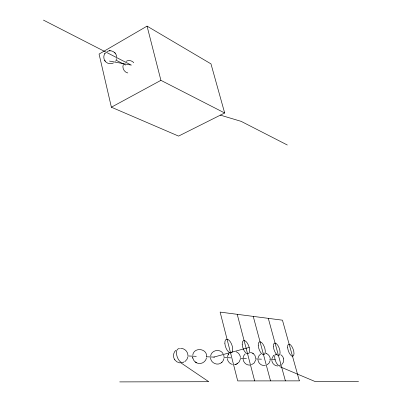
<?xml version="1.0" encoding="UTF-8"?>
<svg xmlns="http://www.w3.org/2000/svg" width="402" height="402" viewBox="0 0 402 402"><rect width="100%" height="100%" fill="white"/><g stroke="black" fill="none" stroke-linecap="round" stroke-linejoin="round"><path stroke-width="0.6" d="M243.094 358.021L243.662 355.901L245.17 353.845M255.717 359.845L254.255 362.931L251.35 364.82M257.994 358.147L259.074 355.574L260.777 353.981M270.189 360.453L269.114 363.031L267.199 364.755M271.878 358.78L273.37 355.745M223.964 358.509L223.175 360.689L221.809 362.378M227.416 356.75L228.271 354.499M240.336 359.197L239.175 361.936L237.125 363.765M192.744 355.222C193.729 346.876 207.201 348.187 206.608 356.554M206.497 357.775C205.869 362.313 200.236 365.086 196.302 362.694M210.648 355.981C211.372 349.941 220.391 348.368 223.125 353.79M185.01 361.534L186.98 359.318L187.845 356.931M104.801 53.687C103.425 55.813 103.49 58.752 104.937 60.828M116.57 58.571L116.133 59.958M123.258 64.672C121.967 68.079 124.233 72.254 127.821 72.978M228.477 354.177L228.929 353.569M228.18 354.639L228.582 354.016M105.017 53.371L105.374 52.908M104.771 53.737L105.073 53.285M115.404 61.22L115.675 60.823M175.749 350.338C173.182 352.74 172.739 357.016 174.81 359.865M273.606 355.504L273.244 355.876M281.882 364.453L283.455 362.117L283.722 358.87M210.558 357.755C210.673 363.016 217.643 366.147 221.567 362.579M221.361 362.76L221.999 362.212M147.057 26.13L99.073 54.074L111.384 107.208L178.573 136.087L224.668 112.987L210.975 63.873L147.057 26.13L160.911 80.34L224.668 112.987M235.813 364.333L236.873 363.9M111.384 107.208L160.911 80.34M236.622 364.036L237.361 363.634M106.997 51.572C110.952 49.114 116.55 52.335 116.665 56.918M113.485 62.928C110.53 64.692 106.379 63.491 104.716 60.501M126.017 61.345C128.504 59.873 131.946 60.491 133.791 62.707M234.401 364.599L235.562 364.398M235.27 364.483L236.1 364.247M213.859 357.092L249.21 347.408M265.446 365.428C261.888 366.272 258.139 363.388 257.923 359.765M263.802 353.067L264.079 353.051M249.979 365.081C246.552 365.428 243.3 362.544 243.094 359.132M109.857 50.758L110.254 50.737M109.399 50.778L109.781 50.763M180.458 348.333C184.272 348.082 187.784 351.348 187.945 355.142M119.695 381.9L208.749 381.704L180.413 362.514M358.564 381.498L315.274 381.609L279.626 366.574M187.538 355.936L196.317 356.323M206.347 356.765L214.497 357.122M223.899 357.534L230.793 357.835M240.195 358.247L246.466 358.524M255.24 358.911L261.511 359.187M269.657 359.544L275.3 359.79M277.832 365.986C274.772 365.991 272.023 363.403 271.812 360.353M180.016 362.941L176.744 361.78L174.659 359.659M250.29 352.298L252.853 353.268M109.429 61.069L131.348 65.124L43.436 20.1M220.311 115.118L241.155 121.359L287.329 145.006M232.411 364.448C229.663 363.815 227.522 361.277 227.331 358.463M266.199 353.464L265.948 353.363C268.305 354.127 270.059 356.368 270.26 358.835M236.155 351.775C238.517 352.649 240.225 354.976 240.416 357.478M116.118 60.235L125.615 65.059M195.091 361.85L196.081 362.564M195.799 362.403L196.593 362.86M280.802 354.68L282.671 356.398L283.732 358.931M253.094 353.438L254.908 355.413L255.788 358.177M252.627 353.117L253.305 353.579M192.824 358.081L193.784 360.353L195.322 362.056M114.696 52.622L115.289 53.285M104.977 60.888L105.208 61.225M223.693 355.011L224.05 356.735M268.295 318.349L285.4 380.875M253.245 316.394L270.526 380.885M237.225 314.314L254.667 380.9M192.648 356.946L192.729 357.599M192.714 357.519L192.844 358.197M184.227 361.624A7.316 3.713 70.9 0 1 177.237 356.981A7.316 3.713 70.9 0 1 179.644 348.745M280.591 364.855A6.105 2.533 70.8 0 1 275.365 360.629A6.105 2.533 70.8 0 1 277.043 354.368M299.369 380.865L237.713 380.915L220.125 312.098L282.45 320.183L299.369 380.865M242.22 344.569A6.98 3.085 70.5 0 0 248.134 353.82A6.98 3.085 70.5 0 0 247.411 343.228A6.98 3.085 70.5 0 0 242.22 344.569M224.864 343.338A7.211 3.306 70.5 0 0 231.049 352.906A7.211 3.306 70.5 0 0 230.441 341.956A7.211 3.306 70.5 0 0 224.864 343.338M258.26 345.71A6.769 2.889 70.5 0 0 263.933 354.664A6.769 2.889 70.5 0 0 263.104 344.398A6.769 2.889 70.5 0 0 258.26 345.71M287.641 347.795A6.377 2.548 70.5 0 0 292.877 356.212A6.377 2.548 70.5 0 0 291.882 346.549A6.377 2.548 70.5 0 0 287.641 347.795M273.405 346.785A6.568 2.713 70.5 0 0 278.852 355.463A6.568 2.713 70.5 0 0 277.933 345.504A6.568 2.713 70.5 0 0 273.405 346.785"/></g></svg>
